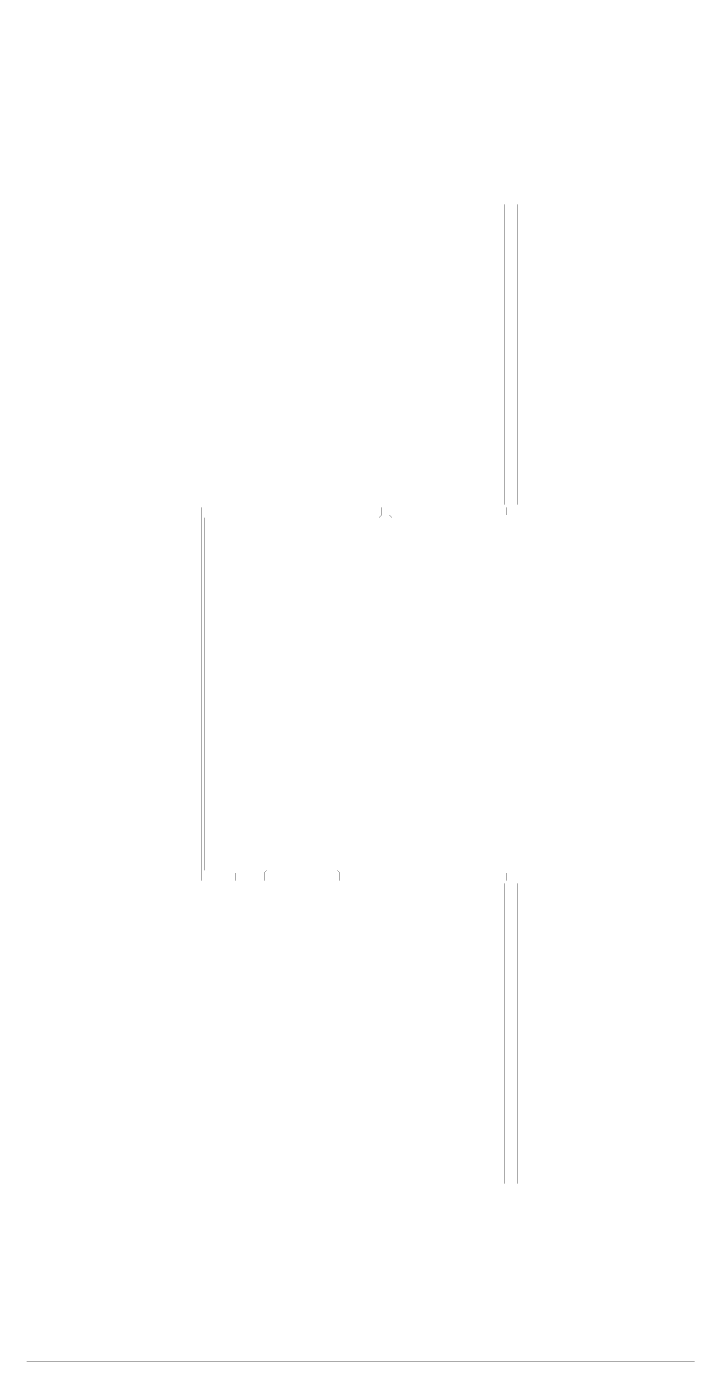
# Model space of a CAD drawing. Header units: metres. Extents: x 0 to 4971, y -4971 to 0.
# Drawn here: x 0 to 2485, y -4971 to 0 of the extents above; entities that cross this region are included whole.
import ezdxf

# ---------------------------------------------------------------- set-up
doc = ezdxf.new("R2010")
doc.units = ezdxf.units.M
doc.layers.add('conductor', color=1, linetype='Continuous')
doc.layers.add('substrate', color=5, linetype='Continuous')

msp = doc.modelspace()

# ---------------------------------------------------------------- linework, layer by layer
at = {"layer": 'conductor', "const_width": 0.5}
msp.add_lwpolyline([(2490.3, -661.5), (2480.6, -661.5), (2470.9, -661.5), (2461.2, -661.5), (2451.4, -661.5), (2441.7, -661.5), (2432, -661.5), (2422.2, -661.5), (2412.5, -661.5), (2402.8, -661.5), (2393.1, -661.5), (2383.3, -661.5), (2373.6, -661.5), (2363.9, -661.5), (2354.1, -661.5), (2344.4, -661.5), (2334.7, -661.5), (2325, -661.5), (2315.2, -661.5), (2305.5, -661.5), (2295.8, -661.5), (2286.1, -661.5), (2276.3, -661.5), (2266.6, -661.5), (2256.9, -661.5), (2247.1, -661.5), (2237.4, -661.5), (2227.7, -661.5), (2218, -661.5), (2208.2, -661.5), (2198.5, -661.5), (2188.8, -661.5), (2179, -661.5), (2169.3, -661.5), (2159.6, -661.5), (2149.9, -661.5), (2140.1, -661.5), (2130.4, -661.5), (2120.7, -661.5), (2111, -661.5), (2101.2, -661.5), (2091.5, -661.5), (2081.8, -661.5), (2072, -661.5), (2062.3, -661.5), (2052.6, -661.5), (2042.9, -661.5), (2033.1, -661.5), (2023.4, -661.5), (2013.7, -661.5), (2003.9, -661.5), (1994.2, -661.5), (1984.5, -661.5), (1974.8, -661.5), (1965, -661.5), (1955.3, -661.5), (1945.6, -661.5), (1935.8, -661.5), (1926.1, -661.5), (1916.4, -661.5), (1906.7, -661.5), (1896.9, -661.5), (1887.2, -661.5), (1877.5, -661.5), (1867.8, -661.5), (1858, -661.5), (1848.3, -661.5), (1838.6, -661.5), (1828.8, -661.5), (1828.8, -671.2), (1828.8, -681), (1828.8, -690.7), (1828.8, -700.4), (1828.8, -710.1), (1828.8, -719.9), (1828.8, -729.6), (1828.8, -739.3), (1828.8, -749), (1828.8, -758.8), (1828.8, -768.5), (1828.8, -778.2), (1828.8, -788), (1828.8, -797.7), (1828.8, -807.4), (1828.8, -817.1), (1828.8, -826.9), (1828.8, -836.6), (1828.8, -846.3), (1828.8, -856.1), (1828.8, -865.8), (1828.8, -875.5), (1828.8, -885.2), (1828.8, -895), (1828.8, -904.7), (1828.8, -914.4), (1828.8, -924.1), (1828.8, -933.9), (1828.8, -943.6), (1828.8, -953.3), (1828.8, -963.1), (1828.8, -972.8), (1828.8, -982.5), (1828.8, -992.2), (1828.8, -1002), (1828.8, -1011.7), (1828.8, -1021.4), (1828.8, -1031.2), (1828.8, -1040.9), (1828.8, -1050.6), (1828.8, -1060.3), (1828.8, -1070.1), (1828.8, -1079.8), (1828.8, -1089.5), (1828.8, -1099.3), (1828.8, -1109), (1828.8, -1118.7), (1828.8, -1128.4), (1828.8, -1138.2), (1828.8, -1147.9), (1828.8, -1157.6), (1828.8, -1167.3), (1828.8, -1177.1), (1828.8, -1186.8), (1828.8, -1196.5), (1828.8, -1206.3), (1828.8, -1216), (1828.8, -1225.7), (1828.8, -1235.4), (1828.8, -1245.2), (1828.8, -1254.9), (1828.8, -1264.6), (1828.8, -1274.4), (1828.8, -1284.1), (1828.8, -1293.8), (1828.8, -1303.5), (1828.8, -1313.3), (1828.8, -1323), (1828.8, -1332.7), (1828.8, -1342.4), (1828.8, -1352.2), (1828.8, -1361.9), (1828.8, -1371.6), (1828.8, -1381.4), (1828.8, -1391.1), (1828.8, -1400.8), (1828.8, -1410.5), (1828.8, -1420.3), (1828.8, -1430), (1828.8, -1439.7), (1828.8, -1449.5), (1828.8, -1459.2), (1828.8, -1468.9), (1828.8, -1478.6), (1828.8, -1488.4), (1828.8, -1498.1), (1828.8, -1507.8), (1828.8, -1517.6), (1828.8, -1527.3), (1828.8, -1537), (1828.8, -1546.7), (1828.8, -1556.5), (1828.8, -1566.2), (1828.8, -1575.9), (1828.8, -1585.6), (1828.8, -1595.4), (1828.8, -1605.1), (1828.8, -1614.8), (1828.8, -1624.6), (1828.8, -1634.3), (1828.8, -1644), (1828.8, -1653.7), (1828.8, -1663.5), (1828.8, -1673.2), (1828.8, -1682.9), (1828.8, -1692.7), (1828.8, -1702.4), (1828.8, -1712.1), (1828.8, -1721.8), (1828.8, -1731.6), (1828.8, -1741.3), (1828.8, -1751), (1828.8, -1760.7), (1828.8, -1770.5), (1828.8, -1780.2), (1819.1, -1789.9), (1809.4, -1789.9), (1799.7, -1789.9), (1789.9, -1789.9), (1789.9, -1799.7), (1789.9, -1809.4), (1789.9, -1819.1), (1780.2, -1828.8), (1770.5, -1828.8), (1760.7, -1828.8), (1751, -1828.8), (1741.3, -1828.8), (1731.6, -1828.8), (1721.8, -1828.8), (1712.1, -1828.8), (1702.4, -1828.8), (1692.7, -1828.8), (1682.9, -1828.8), (1673.2, -1828.8), (1663.5, -1828.8), (1653.7, -1828.8), (1644, -1828.8), (1634.3, -1828.8), (1624.6, -1828.8), (1614.8, -1828.8), (1605.1, -1828.8), (1595.4, -1828.8), (1585.6, -1828.8), (1575.9, -1828.8), (1566.2, -1828.8), (1556.5, -1828.8), (1546.7, -1828.8), (1537, -1828.8), (1527.3, -1828.8), (1517.6, -1828.8), (1507.8, -1828.8), (1498.1, -1828.8), (1488.4, -1828.8), (1478.6, -1828.8), (1468.9, -1828.8), (1459.2, -1828.8), (1449.5, -1828.8), (1439.7, -1828.8), (1430, -1828.8), (1420.3, -1828.8), (1410.5, -1828.8), (1400.8, -1828.8), (1391.1, -1828.8), (1381.4, -1828.8), (1371.6, -1828.8), (1361.9, -1828.8), (1352.2, -1819.1), (1352.2, -1809.4), (1352.2, -1799.7), (1352.2, -1789.9), (1342.4, -1789.9), (1332.7, -1789.9), (1323, -1789.9), (1323, -1799.7), (1323, -1809.4), (1323, -1819.1), (1313.3, -1828.8), (1303.5, -1828.8), (1293.8, -1828.8), (1284.1, -1828.8), (1274.4, -1828.8), (1264.6, -1828.8), (1254.9, -1828.8), (1245.2, -1828.8), (1235.4, -1828.8), (1225.7, -1828.8), (1216, -1828.8), (1206.3, -1828.8), (1196.5, -1828.8), (1186.8, -1828.8), (1177.1, -1828.8), (1167.3, -1828.8), (1157.6, -1828.8), (1147.9, -1828.8), (1138.2, -1828.8), (1128.4, -1828.8), (1118.7, -1828.8), (1109, -1828.8), (1099.3, -1828.8), (1089.5, -1828.8), (1079.8, -1828.8), (1070.1, -1828.8), (1060.3, -1828.8), (1050.6, -1828.8), (1040.9, -1828.8), (1031.2, -1828.8), (1021.4, -1828.8), (1011.7, -1828.8), (1002, -1828.8), (992.2, -1828.8), (982.5, -1828.8), (972.8, -1828.8), (963.1, -1828.8), (953.3, -1828.8), (943.6, -1828.8), (933.9, -1828.8), (924.1, -1828.8), (914.4, -1828.8), (904.7, -1828.8), (895, -1828.8), (885.2, -1828.8), (875.5, -1828.8), (865.8, -1828.8), (856.1, -1828.8), (846.3, -1828.8), (836.6, -1828.8), (826.9, -1828.8), (817.1, -1828.8), (807.4, -1828.8), (797.7, -1828.8), (788, -1828.8), (778.2, -1828.8), (768.5, -1828.8), (758.8, -1828.8), (749, -1828.8), (739.3, -1828.8), (729.6, -1828.8), (719.9, -1828.8), (710.1, -1828.8), (700.4, -1828.8), (690.7, -1828.8), (681, -1828.8), (671.2, -1828.8), (661.5, -1828.8), (661.5, -1838.6), (661.5, -1848.3), (661.5, -1858), (661.5, -1867.8), (661.5, -1877.5), (661.5, -1887.2), (661.5, -1896.9), (661.5, -1906.7), (661.5, -1916.4), (661.5, -1926.1), (661.5, -1935.8), (661.5, -1945.6), (661.5, -1955.3), (661.5, -1965), (661.5, -1974.8), (661.5, -1984.5), (661.5, -1994.2), (661.5, -2003.9), (661.5, -2013.7), (661.5, -2023.4), (661.5, -2033.1), (661.5, -2042.9), (661.5, -2052.6), (661.5, -2062.3), (661.5, -2072), (661.5, -2081.8), (661.5, -2091.5), (661.5, -2101.2), (661.5, -2111), (661.5, -2120.7), (661.5, -2130.4), (661.5, -2140.1), (661.5, -2149.9), (661.5, -2159.6), (661.5, -2169.3), (661.5, -2179), (661.5, -2188.8), (661.5, -2198.5), (661.5, -2208.2), (661.5, -2218), (661.5, -2227.7), (661.5, -2237.4), (661.5, -2247.1), (661.5, -2256.9), (661.5, -2266.6), (661.5, -2276.3), (661.5, -2286.1), (661.5, -2295.8), (661.5, -2305.5), (661.5, -2315.2), (661.5, -2325), (661.5, -2334.7), (661.5, -2344.4), (661.5, -2354.1), (661.5, -2363.9), (661.5, -2373.6), (661.5, -2383.3), (661.5, -2393.1), (661.5, -2402.8), (661.5, -2412.5), (661.5, -2422.2), (661.5, -2432), (661.5, -2441.7), (661.5, -2451.4), (661.5, -2461.2), (661.5, -2470.9), (661.5, -2480.6), (661.5, -2490.3), (661.5, -2500.1), (661.5, -2509.8), (661.5, -2519.5), (661.5, -2529.3), (661.5, -2539), (661.5, -2548.7), (661.5, -2558.4), (661.5, -2568.2), (661.5, -2577.9), (661.5, -2587.6), (661.5, -2597.3), (661.5, -2607.1), (661.5, -2616.8), (661.5, -2626.5), (661.5, -2636.3), (661.5, -2646), (661.5, -2655.7), (661.5, -2665.4), (661.5, -2675.2), (661.5, -2684.9), (661.5, -2694.6), (661.5, -2704.4), (661.5, -2714.1), (661.5, -2723.8), (661.5, -2733.5), (661.5, -2743.3), (661.5, -2753), (661.5, -2762.7), (661.5, -2772.4), (661.5, -2782.2), (661.5, -2791.9), (661.5, -2801.6), (661.5, -2811.4), (661.5, -2821.1), (661.5, -2830.8), (661.5, -2840.5), (661.5, -2850.3), (661.5, -2860), (661.5, -2869.7), (661.5, -2879.5), (661.5, -2889.2), (661.5, -2898.9), (661.5, -2908.6), (661.5, -2918.4), (661.5, -2928.1), (661.5, -2937.8), (661.5, -2947.5), (661.5, -2957.3), (661.5, -2967), (661.5, -2976.7), (661.5, -2986.5), (661.5, -2996.2), (661.5, -3005.9), (661.5, -3015.6), (661.5, -3025.4), (661.5, -3035.1), (661.5, -3044.8), (661.5, -3054.6), (661.5, -3064.3), (661.5, -3074), (661.5, -3083.7), (661.5, -3093.5), (661.5, -3103.2), (661.5, -3112.9), (661.5, -3122.7), (661.5, -3132.4), (661.5, -3142.1), (671.2, -3142.1), (681, -3142.1), (690.7, -3142.1), (700.4, -3142.1), (710.1, -3142.1), (719.9, -3142.1), (729.6, -3142.1), (739.3, -3142.1), (749, -3142.1), (758.8, -3142.1), (768.5, -3142.1), (778.2, -3151.8), (778.2, -3161.6), (778.2, -3171.3), (778.2, -3181), (788, -3181), (797.7, -3181), (807.4, -3181), (807.4, -3171.3), (807.4, -3161.6), (807.4, -3151.8), (817.1, -3142.1), (826.9, -3142.1), (836.6, -3142.1), (846.3, -3142.1), (856.1, -3151.8), (856.1, -3161.6), (856.1, -3171.3), (856.1, -3181), (865.8, -3181), (875.5, -3181), (885.2, -3181), (885.2, -3171.3), (885.2, -3161.6), (885.2, -3151.8), (895, -3142.1), (904.7, -3142.1), (914.4, -3142.1), (924.1, -3142.1), (933.9, -3142.1), (943.6, -3142.1), (953.3, -3142.1), (963.1, -3142.1), (972.8, -3142.1), (982.5, -3142.1), (992.2, -3142.1), (1002, -3142.1), (1011.7, -3142.1), (1021.4, -3142.1), (1031.2, -3142.1), (1040.9, -3142.1), (1050.6, -3142.1), (1060.3, -3142.1), (1070.1, -3142.1), (1079.8, -3142.1), (1089.5, -3142.1), (1099.3, -3142.1), (1109, -3142.1), (1118.7, -3142.1), (1128.4, -3142.1), (1138.2, -3142.1), (1147.9, -3142.1), (1157.6, -3142.1), (1167.3, -3151.8), (1167.3, -3161.6), (1167.3, -3171.3), (1167.3, -3181), (1177.1, -3181), (1186.8, -3181), (1196.5, -3181), (1196.5, -3171.3), (1196.5, -3161.6), (1196.5, -3151.8), (1206.3, -3142.1), (1216, -3142.1), (1225.7, -3142.1), (1235.4, -3142.1), (1245.2, -3142.1), (1254.9, -3142.1), (1264.6, -3142.1), (1274.4, -3142.1), (1284.1, -3142.1), (1293.8, -3142.1), (1303.5, -3142.1), (1313.3, -3142.1), (1323, -3142.1), (1332.7, -3142.1), (1342.4, -3142.1), (1352.2, -3142.1), (1361.9, -3142.1), (1371.6, -3142.1), (1381.4, -3142.1), (1391.1, -3142.1), (1400.8, -3142.1), (1410.5, -3142.1), (1420.3, -3142.1), (1430, -3142.1), (1439.7, -3142.1), (1449.5, -3142.1), (1459.2, -3142.1), (1468.9, -3142.1), (1478.6, -3142.1), (1488.4, -3142.1), (1498.1, -3142.1), (1507.8, -3142.1), (1517.6, -3142.1), (1527.3, -3142.1), (1537, -3142.1), (1546.7, -3142.1), (1556.5, -3142.1), (1566.2, -3142.1), (1575.9, -3142.1), (1585.6, -3142.1), (1595.4, -3142.1), (1605.1, -3142.1), (1614.8, -3142.1), (1624.6, -3142.1), (1634.3, -3142.1), (1644, -3142.1), (1653.7, -3142.1), (1663.5, -3142.1), (1673.2, -3142.1), (1682.9, -3142.1), (1692.7, -3142.1), (1702.4, -3142.1), (1712.1, -3142.1), (1721.8, -3142.1), (1731.6, -3142.1), (1741.3, -3142.1), (1751, -3142.1), (1760.7, -3142.1), (1770.5, -3142.1), (1780.2, -3142.1), (1789.9, -3151.8), (1789.9, -3161.6), (1789.9, -3171.3), (1789.9, -3181), (1799.7, -3181), (1809.4, -3181), (1819.1, -3181), (1828.8, -3190.7), (1828.8, -3200.5), (1828.8, -3210.2), (1828.8, -3219.9), (1828.8, -3229.7), (1828.8, -3239.4), (1828.8, -3249.1), (1828.8, -3258.8), (1828.8, -3268.6), (1828.8, -3278.3), (1828.8, -3288), (1828.8, -3297.8), (1828.8, -3307.5), (1828.8, -3317.2), (1828.8, -3326.9), (1828.8, -3336.7), (1828.8, -3346.4), (1828.8, -3356.1), (1828.8, -3365.8), (1828.8, -3375.6), (1828.8, -3385.3), (1828.8, -3395), (1828.8, -3404.8), (1828.8, -3414.5), (1828.8, -3424.2), (1828.8, -3433.9), (1828.8, -3443.7), (1828.8, -3453.4), (1828.8, -3463.1), (1828.8, -3472.9), (1828.8, -3482.6), (1828.8, -3492.3), (1828.8, -3502), (1828.8, -3511.8), (1828.8, -3521.5), (1828.8, -3531.2), (1828.8, -3541), (1828.8, -3550.7), (1828.8, -3560.4), (1828.8, -3570.1), (1828.8, -3579.9), (1828.8, -3589.6), (1828.8, -3599.3), (1828.8, -3609), (1828.8, -3618.8), (1828.8, -3628.5), (1828.8, -3638.2), (1828.8, -3648), (1828.8, -3657.7), (1828.8, -3667.4), (1828.8, -3677.1), (1828.8, -3686.9), (1828.8, -3696.6), (1828.8, -3706.3), (1828.8, -3716.1), (1828.8, -3725.8), (1828.8, -3735.5), (1828.8, -3745.2), (1828.8, -3755), (1828.8, -3764.7), (1828.8, -3774.4), (1828.8, -3784.1), (1828.8, -3793.9), (1828.8, -3803.6), (1828.8, -3813.3), (1828.8, -3823.1), (1828.8, -3832.8), (1828.8, -3842.5), (1828.8, -3852.2), (1828.8, -3862), (1828.8, -3871.7), (1828.8, -3881.4), (1828.8, -3891.2), (1828.8, -3900.9), (1828.8, -3910.6), (1828.8, -3920.3), (1828.8, -3930.1), (1828.8, -3939.8), (1828.8, -3949.5), (1828.8, -3959.2), (1828.8, -3969), (1828.8, -3978.7), (1828.8, -3988.4), (1828.8, -3998.2), (1828.8, -4007.9), (1828.8, -4017.6), (1828.8, -4027.3), (1828.8, -4037.1), (1828.8, -4046.8), (1828.8, -4056.5), (1828.8, -4066.3), (1828.8, -4076), (1828.8, -4085.7), (1828.8, -4095.4), (1828.8, -4105.2), (1828.8, -4114.9), (1828.8, -4124.6), (1828.8, -4134.4), (1828.8, -4144.1), (1828.8, -4153.8), (1828.8, -4163.5), (1828.8, -4173.3), (1828.8, -4183), (1828.8, -4192.7), (1828.8, -4202.4), (1828.8, -4212.2), (1828.8, -4221.9), (1828.8, -4231.6), (1828.8, -4241.4), (1828.8, -4251.1), (1828.8, -4260.8), (1828.8, -4270.5), (1828.8, -4280.3), (1828.8, -4290), (1828.8, -4299.7), (1828.8, -4309.5), (1838.6, -4309.5), (1848.3, -4309.5), (1858, -4309.5), (1867.8, -4309.5), (1877.5, -4309.5), (1887.2, -4309.5), (1896.9, -4309.5), (1906.7, -4309.5), (1916.4, -4309.5), (1926.1, -4309.5), (1935.8, -4309.5), (1945.6, -4309.5), (1955.3, -4309.5), (1965, -4309.5), (1974.8, -4309.5), (1984.5, -4309.5), (1994.2, -4309.5), (2003.9, -4309.5), (2013.7, -4309.5), (2023.4, -4309.5), (2033.1, -4309.5), (2042.9, -4309.5), (2052.6, -4309.5), (2062.3, -4309.5), (2072, -4309.5), (2081.8, -4309.5), (2091.5, -4309.5), (2101.2, -4309.5), (2111, -4309.5), (2120.7, -4309.5), (2130.4, -4309.5), (2140.1, -4309.5), (2149.9, -4309.5), (2159.6, -4309.5), (2169.3, -4309.5), (2179, -4309.5), (2188.8, -4309.5), (2198.5, -4309.5), (2208.2, -4309.5), (2218, -4309.5), (2227.7, -4309.5), (2237.4, -4309.5), (2247.1, -4309.5), (2256.9, -4309.5), (2266.6, -4309.5), (2276.3, -4309.5), (2286.1, -4309.5), (2295.8, -4309.5), (2305.5, -4309.5), (2315.2, -4309.5), (2325, -4309.5), (2334.7, -4309.5), (2344.4, -4309.5), (2354.1, -4309.5), (2363.9, -4309.5), (2373.6, -4309.5), (2383.3, -4309.5), (2393.1, -4309.5), (2402.8, -4309.5), (2412.5, -4309.5), (2422.2, -4309.5), (2432, -4309.5), (2441.7, -4309.5), (2451.4, -4309.5), (2461.2, -4309.5), (2470.9, -4309.5), (2480.6, -4309.5), (2490.3, -4309.5)], dxfattribs=at)
at = {"layer": 'substrate', "const_width": 0.5}
for points in [[(2490.3, 0), (2480.6, 0), (2470.9, 0), (2461.2, 0), (2451.4, 0), (2441.7, 0), (2432, 0), (2422.2, 0), (2412.5, 0), (2402.8, 0), (2393.1, 0), (2383.3, 0), (2373.6, 0), (2363.9, 0), (2354.1, 0), (2344.4, 0), (2334.7, 0), (2325, 0), (2315.2, 0), (2305.5, 0), (2295.8, 0), (2286.1, 0), (2276.3, 0), (2266.6, 0), (2256.9, 0), (2247.1, 0), (2237.4, 0), (2227.7, 0), (2218, 0), (2208.2, 0), (2198.5, 0), (2188.8, 0), (2179, 0), (2169.3, 0), (2159.6, 0), (2149.9, 0), (2140.1, 0), (2130.4, 0), (2120.7, 0), (2111, 0), (2101.2, 0), (2091.5, 0), (2081.8, 0), (2072, 0), (2062.3, 0), (2052.6, 0), (2042.9, 0), (2033.1, 0), (2023.4, 0), (2013.7, 0), (2003.9, 0), (1994.2, 0), (1984.5, 0), (1974.8, 0), (1965, 0), (1955.3, 0), (1945.6, 0), (1935.8, 0), (1926.1, 0), (1916.4, 0), (1906.7, 0), (1896.9, 0), (1887.2, 0), (1877.5, 0), (1867.8, 0), (1858, 0), (1848.3, 0), (1838.6, 0), (1828.8, 0), (1819.1, 0), (1809.4, 0), (1799.7, 0), (1789.9, 0), (1780.2, 0), (1770.5, 0), (1760.7, 0), (1751, 0), (1741.3, 0), (1731.6, 0), (1721.8, 0), (1712.1, 0), (1702.4, 0), (1692.7, 0), (1682.9, 0), (1673.2, 0), (1663.5, 0), (1653.7, 0), (1644, 0), (1634.3, 0), (1624.6, 0), (1614.8, 0), (1605.1, 0), (1595.4, 0), (1585.6, 0), (1575.9, 0), (1566.2, 0), (1556.5, 0), (1546.7, 0), (1537, 0), (1527.3, 0), (1517.6, 0), (1507.8, 0), (1498.1, 0), (1488.4, 0), (1478.6, 0), (1468.9, 0), (1459.2, 0), (1449.5, 0), (1439.7, 0), (1430, 0), (1420.3, 0), (1410.5, 0), (1400.8, 0), (1391.1, 0), (1381.4, 0), (1371.6, 0), (1361.9, 0), (1352.2, 0), (1342.4, 0), (1332.7, 0), (1323, 0), (1313.3, 0), (1303.5, 0), (1293.8, 0), (1284.1, 0), (1274.4, 0), (1264.6, 0), (1254.9, 0), (1245.2, 0), (1235.4, 0), (1225.7, 0), (1216, 0), (1206.3, 0), (1196.5, 0), (1186.8, 0), (1177.1, 0), (1167.3, 0), (1157.6, 0), (1147.9, 0), (1138.2, 0), (1128.4, 0), (1118.7, 0), (1109, 0), (1099.3, 0), (1089.5, 0), (1079.8, 0), (1070.1, 0), (1060.3, 0), (1050.6, 0), (1040.9, 0), (1031.2, 0), (1021.4, 0), (1011.7, 0), (1002, 0), (992.2, 0), (982.5, 0), (972.8, 0), (963.1, 0), (953.3, 0), (943.6, 0), (933.9, 0), (924.1, 0), (914.4, 0), (904.7, 0), (895, 0), (885.2, 0), (875.5, 0), (865.8, 0), (856.1, 0), (846.3, 0), (836.6, 0), (826.9, 0), (817.1, 0), (807.4, 0), (797.7, 0), (788, 0), (778.2, 0), (768.5, 0), (758.8, 0), (749, 0), (739.3, 0), (729.6, 0), (719.9, 0), (710.1, 0), (700.4, 0), (690.7, 0), (681, 0), (671.2, 0), (661.5, 0), (651.8, 0), (642, 0), (632.3, 0), (622.6, 0), (612.9, 0), (603.1, 0), (593.4, 0), (583.7, 0), (573.9, 0), (564.2, 0), (554.5, 0), (544.8, 0), (535, 0), (525.3, 0), (515.6, 0), (505.9, 0), (496.1, 0), (486.4, 0), (476.7, 0), (466.9, 0), (457.2, 0), (447.5, 0), (437.8, 0), (428, 0), (418.3, 0), (408.6, 0), (398.8, 0), (389.1, 0), (379.4, 0), (369.7, 0), (359.9, 0), (350.2, 0), (340.5, 0), (330.7, 0), (321, 0), (311.3, 0), (301.6, 0), (291.8, 0), (282.1, 0), (272.4, 0), (262.7, 0), (252.9, 0), (243.2, 0), (233.5, 0), (223.7, 0), (214, 0), (204.3, 0), (194.6, 0), (184.8, 0), (175.1, 0), (165.4, 0), (155.6, 0), (145.9, 0), (136.2, 0), (126.5, 0), (116.7, 0), (107, 0), (97.3, 0), (87.6, 0), (77.8, 0), (68.1, 0), (58.4, 0), (48.6, 0), (38.9, 0), (29.2, 0), (19.5, 0), (9.7, 0), (0, 0), (0, -9.7), (0, -19.5), (0, -29.2), (0, -38.9), (0, -48.6), (0, -58.4), (0, -68.1), (0, -77.8), (0, -87.6), (0, -97.3), (0, -107), (0, -116.7), (0, -126.5), (0, -136.2), (0, -145.9), (0, -155.6), (0, -165.4), (0, -175.1), (0, -184.8), (0, -194.6), (0, -204.3), (0, -214), (0, -223.7), (0, -233.5), (0, -243.2), (0, -252.9), (0, -262.7), (0, -272.4), (0, -282.1), (0, -291.8), (0, -301.6), (0, -311.3), (0, -321), (0, -330.7), (0, -340.5), (0, -350.2), (0, -359.9), (0, -369.7), (0, -379.4), (0, -389.1), (0, -398.8), (0, -408.6), (0, -418.3), (0, -428), (0, -437.8), (0, -447.5), (0, -457.2), (0, -466.9), (0, -476.7), (0, -486.4), (0, -496.1), (0, -505.9), (0, -515.6), (0, -525.3), (0, -535), (0, -544.8), (0, -554.5), (0, -564.2), (0, -573.9), (0, -583.7), (0, -593.4), (0, -603.1), (0, -612.9), (0, -622.6), (0, -632.3), (0, -642), (0, -651.8), (0, -661.5), (0, -671.2), (0, -681), (0, -690.7), (0, -700.4), (0, -710.1), (0, -719.9), (0, -729.6), (0, -739.3), (0, -749), (0, -758.8), (0, -768.5), (0, -778.2), (0, -788), (0, -797.7), (0, -807.4), (0, -817.1), (0, -826.9), (0, -836.6), (0, -846.3), (0, -856.1), (0, -865.8), (0, -875.5), (0, -885.2), (0, -895), (0, -904.7), (0, -914.4), (0, -924.1), (0, -933.9), (0, -943.6), (0, -953.3), (0, -963.1), (0, -972.8), (0, -982.5), (0, -992.2), (0, -1002), (0, -1011.7), (0, -1021.4), (0, -1031.2), (0, -1040.9), (0, -1050.6), (0, -1060.3), (0, -1070.1), (0, -1079.8), (0, -1089.5), (0, -1099.3), (0, -1109), (0, -1118.7), (0, -1128.4), (0, -1138.2), (0, -1147.9), (0, -1157.6), (0, -1167.3), (0, -1177.1), (0, -1186.8), (0, -1196.5), (0, -1206.3), (0, -1216), (0, -1225.7), (0, -1235.4), (0, -1245.2), (0, -1254.9), (0, -1264.6), (0, -1274.4), (0, -1284.1), (0, -1293.8), (0, -1303.5), (0, -1313.3), (0, -1323), (0, -1332.7), (0, -1342.4), (0, -1352.2), (0, -1361.9), (0, -1371.6), (0, -1381.4), (0, -1391.1), (0, -1400.8), (0, -1410.5), (0, -1420.3), (0, -1430), (0, -1439.7), (0, -1449.5), (0, -1459.2), (0, -1468.9), (0, -1478.6), (0, -1488.4), (0, -1498.1), (0, -1507.8), (0, -1517.6), (0, -1527.3), (0, -1537), (0, -1546.7), (0, -1556.5), (0, -1566.2), (0, -1575.9), (0, -1585.6), (0, -1595.4), (0, -1605.1), (0, -1614.8), (0, -1624.6), (0, -1634.3), (0, -1644), (0, -1653.7), (0, -1663.5), (0, -1673.2), (0, -1682.9), (0, -1692.7), (0, -1702.4), (0, -1712.1), (0, -1721.8), (0, -1731.6), (0, -1741.3), (0, -1751), (0, -1760.7), (0, -1770.5), (0, -1780.2), (0, -1789.9), (0, -1799.7), (0, -1809.4), (0, -1819.1), (0, -1828.8), (0, -1838.6), (0, -1848.3), (0, -1858), (0, -1867.8), (0, -1877.5), (0, -1887.2), (0, -1896.9), (0, -1906.7), (0, -1916.4), (0, -1926.1), (0, -1935.8), (0, -1945.6), (0, -1955.3), (0, -1965), (0, -1974.8), (0, -1984.5), (0, -1994.2), (0, -2003.9), (0, -2013.7), (0, -2023.4), (0, -2033.1), (0, -2042.9), (0, -2052.6), (0, -2062.3), (0, -2072), (0, -2081.8), (0, -2091.5), (0, -2101.2), (0, -2111), (0, -2120.7), (0, -2130.4), (0, -2140.1), (0, -2149.9), (0, -2159.6), (0, -2169.3), (0, -2179), (0, -2188.8), (0, -2198.5), (0, -2208.2), (0, -2218), (0, -2227.7), (0, -2237.4), (0, -2247.1), (0, -2256.9), (0, -2266.6), (0, -2276.3), (0, -2286.1), (0, -2295.8), (0, -2305.5), (0, -2315.2), (0, -2325), (0, -2334.7), (0, -2344.4), (0, -2354.1), (0, -2363.9), (0, -2373.6), (0, -2383.3), (0, -2393.1), (0, -2402.8), (0, -2412.5), (0, -2422.2), (0, -2432), (0, -2441.7), (0, -2451.4), (0, -2461.2), (0, -2470.9), (0, -2480.6), (0, -2490.3), (0, -2500.1), (0, -2509.8), (0, -2519.5), (0, -2529.3), (0, -2539), (0, -2548.7), (0, -2558.4), (0, -2568.2), (0, -2577.9), (0, -2587.6), (0, -2597.3), (0, -2607.1), (0, -2616.8), (0, -2626.5), (0, -2636.3), (0, -2646), (0, -2655.7), (0, -2665.4), (0, -2675.2), (0, -2684.9), (0, -2694.6), (0, -2704.4), (0, -2714.1), (0, -2723.8), (0, -2733.5), (0, -2743.3), (0, -2753), (0, -2762.7), (0, -2772.4), (0, -2782.2), (0, -2791.9), (0, -2801.6), (0, -2811.4), (0, -2821.1), (0, -2830.8), (0, -2840.5), (0, -2850.3), (0, -2860), (0, -2869.7), (0, -2879.5), (0, -2889.2), (0, -2898.9), (0, -2908.6), (0, -2918.4), (0, -2928.1), (0, -2937.8), (0, -2947.5), (0, -2957.3), (0, -2967), (0, -2976.7), (0, -2986.5), (0, -2996.2), (0, -3005.9), (0, -3015.6), (0, -3025.4), (0, -3035.1), (0, -3044.8), (0, -3054.6), (0, -3064.3), (0, -3074), (0, -3083.7), (0, -3093.5), (0, -3103.2), (0, -3112.9), (0, -3122.7), (0, -3132.4), (0, -3142.1), (0, -3151.8), (0, -3161.6), (0, -3171.3), (0, -3181), (0, -3190.7), (0, -3200.5), (0, -3210.2), (0, -3219.9), (0, -3229.7), (0, -3239.4), (0, -3249.1), (0, -3258.8), (0, -3268.6), (0, -3278.3), (0, -3288), (0, -3297.8), (0, -3307.5), (0, -3317.2), (0, -3326.9), (0, -3336.7), (0, -3346.4), (0, -3356.1), (0, -3365.8), (0, -3375.6), (0, -3385.3), (0, -3395), (0, -3404.8), (0, -3414.5), (0, -3424.2), (0, -3433.9), (0, -3443.7), (0, -3453.4), (0, -3463.1), (0, -3472.9), (0, -3482.6), (0, -3492.3), (0, -3502), (0, -3511.8), (0, -3521.5), (0, -3531.2), (0, -3541), (0, -3550.7), (0, -3560.4), (0, -3570.1), (0, -3579.9), (0, -3589.6), (0, -3599.3), (0, -3609), (0, -3618.8), (0, -3628.5), (0, -3638.2), (0, -3648), (0, -3657.7), (0, -3667.4), (0, -3677.1), (0, -3686.9), (0, -3696.6), (0, -3706.3), (0, -3716.1), (0, -3725.8), (0, -3735.5), (0, -3745.2), (0, -3755), (0, -3764.7), (0, -3774.4), (0, -3784.1), (0, -3793.9), (0, -3803.6), (0, -3813.3), (0, -3823.1), (0, -3832.8), (0, -3842.5), (0, -3852.2), (0, -3862), (0, -3871.7), (0, -3881.4), (0, -3891.2), (0, -3900.9), (0, -3910.6), (0, -3920.3), (0, -3930.1), (0, -3939.8), (0, -3949.5), (0, -3959.2), (0, -3969), (0, -3978.7), (0, -3988.4), (0, -3998.2), (0, -4007.9), (0, -4017.6), (0, -4027.3), (0, -4037.1), (0, -4046.8), (0, -4056.5), (0, -4066.3), (0, -4076), (0, -4085.7), (0, -4095.4), (0, -4105.2), (0, -4114.9), (0, -4124.6), (0, -4134.4), (0, -4144.1), (0, -4153.8), (0, -4163.5), (0, -4173.3), (0, -4183), (0, -4192.7), (0, -4202.4), (0, -4212.2), (0, -4221.9), (0, -4231.6), (0, -4241.4), (0, -4251.1), (0, -4260.8), (0, -4270.5), (0, -4280.3), (0, -4290), (0, -4299.7), (0, -4309.5), (0, -4319.2), (0, -4328.9), (0, -4338.6), (0, -4348.4), (0, -4358.1), (0, -4367.8), (0, -4377.5), (0, -4387.3), (0, -4397), (0, -4406.7), (0, -4416.5), (0, -4426.2), (0, -4435.9), (0, -4445.6), (0, -4455.4), (0, -4465.1), (0, -4474.8), (0, -4484.6), (0, -4494.3), (0, -4504), (0, -4513.7), (0, -4523.5), (0, -4533.2), (0, -4542.9), (0, -4552.7), (0, -4562.4), (0, -4572.1), (0, -4581.8), (0, -4591.6), (0, -4601.3), (0, -4611), (0, -4620.7), (0, -4630.5), (0, -4640.2), (0, -4649.9), (0, -4659.7), (0, -4669.4), (0, -4679.1), (0, -4688.8), (0, -4698.6), (0, -4708.3), (0, -4718), (0, -4727.8), (0, -4737.5), (0, -4747.2), (0, -4756.9), (0, -4766.7), (0, -4776.4), (0, -4786.1), (0, -4795.8), (0, -4805.6), (0, -4815.3), (0, -4825), (0, -4834.8), (0, -4844.5), (0, -4854.2), (0, -4863.9), (0, -4873.7), (0, -4883.4), (0, -4893.1), (0, -4902.9), (0, -4912.6), (0, -4922.3), (0, -4932), (0, -4941.8), (0, -4951.5), (0, -4961.2), (0, -4970.9), (9.7, -4970.9), (19.5, -4970.9), (29.2, -4970.9), (38.9, -4970.9), (48.6, -4970.9), (58.4, -4970.9), (68.1, -4970.9), (77.8, -4970.9), (87.6, -4970.9), (97.3, -4970.9), (107, -4970.9), (116.7, -4970.9), (126.5, -4970.9), (136.2, -4970.9), (145.9, -4970.9), (155.6, -4970.9), (165.4, -4970.9), (175.1, -4970.9), (184.8, -4970.9), (194.6, -4970.9), (204.3, -4970.9), (214, -4970.9), (223.7, -4970.9), (233.5, -4970.9), (243.2, -4970.9), (252.9, -4970.9), (262.7, -4970.9), (272.4, -4970.9), (282.1, -4970.9), (291.8, -4970.9), (301.6, -4970.9), (311.3, -4970.9), (321, -4970.9), (330.7, -4970.9), (340.5, -4970.9), (350.2, -4970.9), (359.9, -4970.9), (369.7, -4970.9), (379.4, -4970.9), (389.1, -4970.9), (398.8, -4970.9), (408.6, -4970.9), (418.3, -4970.9), (428, -4970.9), (437.8, -4970.9), (447.5, -4970.9), (457.2, -4970.9), (466.9, -4970.9), (476.7, -4970.9), (486.4, -4970.9), (496.1, -4970.9), (505.9, -4970.9), (515.6, -4970.9), (525.3, -4970.9), (535, -4970.9), (544.8, -4970.9), (554.5, -4970.9), (564.2, -4970.9), (573.9, -4970.9), (583.7, -4970.9), (593.4, -4970.9), (603.1, -4970.9), (612.9, -4970.9), (622.6, -4970.9), (632.3, -4970.9), (642, -4970.9), (651.8, -4970.9), (661.5, -4970.9), (671.2, -4970.9), (681, -4970.9), (690.7, -4970.9), (700.4, -4970.9), (710.1, -4970.9), (719.9, -4970.9), (729.6, -4970.9), (739.3, -4970.9), (749, -4970.9), (758.8, -4970.9), (768.5, -4970.9), (778.2, -4970.9), (788, -4970.9), (797.7, -4970.9), (807.4, -4970.9), (817.1, -4970.9), (826.9, -4970.9), (836.6, -4970.9), (846.3, -4970.9), (856.1, -4970.9), (865.8, -4970.9), (875.5, -4970.9), (885.2, -4970.9), (895, -4970.9), (904.7, -4970.9), (914.4, -4970.9), (924.1, -4970.9), (933.9, -4970.9), (943.6, -4970.9), (953.3, -4970.9), (963.1, -4970.9), (972.8, -4970.9), (982.5, -4970.9), (992.2, -4970.9), (1002, -4970.9), (1011.7, -4970.9), (1021.4, -4970.9), (1031.2, -4970.9), (1040.9, -4970.9), (1050.6, -4970.9), (1060.3, -4970.9), (1070.1, -4970.9), (1079.8, -4970.9), (1089.5, -4970.9), (1099.3, -4970.9), (1109, -4970.9), (1118.7, -4970.9), (1128.4, -4970.9), (1138.2, -4970.9), (1147.9, -4970.9), (1157.6, -4970.9), (1167.3, -4970.9), (1177.1, -4970.9), (1186.8, -4970.9), (1196.5, -4970.9), (1206.3, -4970.9), (1216, -4970.9), (1225.7, -4970.9), (1235.4, -4970.9), (1245.2, -4970.9), (1254.9, -4970.9), (1264.6, -4970.9), (1274.4, -4970.9), (1284.1, -4970.9), (1293.8, -4970.9), (1303.5, -4970.9), (1313.3, -4970.9), (1323, -4970.9), (1332.7, -4970.9), (1342.4, -4970.9), (1352.2, -4970.9), (1361.9, -4970.9), (1371.6, -4970.9), (1381.4, -4970.9), (1391.1, -4970.9), (1400.8, -4970.9), (1410.5, -4970.9), (1420.3, -4970.9), (1430, -4970.9), (1439.7, -4970.9), (1449.5, -4970.9), (1459.2, -4970.9), (1468.9, -4970.9), (1478.6, -4970.9), (1488.4, -4970.9), (1498.1, -4970.9), (1507.8, -4970.9), (1517.6, -4970.9), (1527.3, -4970.9), (1537, -4970.9), (1546.7, -4970.9), (1556.5, -4970.9), (1566.2, -4970.9), (1575.9, -4970.9), (1585.6, -4970.9), (1595.4, -4970.9), (1605.1, -4970.9), (1614.8, -4970.9), (1624.6, -4970.9), (1634.3, -4970.9), (1644, -4970.9), (1653.7, -4970.9), (1663.5, -4970.9), (1673.2, -4970.9), (1682.9, -4970.9), (1692.7, -4970.9), (1702.4, -4970.9), (1712.1, -4970.9), (1721.8, -4970.9), (1731.6, -4970.9), (1741.3, -4970.9), (1751, -4970.9), (1760.7, -4970.9), (1770.5, -4970.9), (1780.2, -4970.9), (1789.9, -4970.9), (1799.7, -4970.9), (1809.4, -4970.9), (1819.1, -4970.9), (1828.8, -4970.9), (1838.6, -4970.9), (1848.3, -4970.9), (1858, -4970.9), (1867.8, -4970.9), (1877.5, -4970.9), (1887.2, -4970.9), (1896.9, -4970.9), (1906.7, -4970.9), (1916.4, -4970.9), (1926.1, -4970.9), (1935.8, -4970.9), (1945.6, -4970.9), (1955.3, -4970.9), (1965, -4970.9), (1974.8, -4970.9), (1984.5, -4970.9), (1994.2, -4970.9), (2003.9, -4970.9), (2013.7, -4970.9), (2023.4, -4970.9), (2033.1, -4970.9), (2042.9, -4970.9), (2052.6, -4970.9), (2062.3, -4970.9), (2072, -4970.9), (2081.8, -4970.9), (2091.5, -4970.9), (2101.2, -4970.9), (2111, -4970.9), (2120.7, -4970.9), (2130.4, -4970.9), (2140.1, -4970.9), (2149.9, -4970.9), (2159.6, -4970.9), (2169.3, -4970.9), (2179, -4970.9), (2188.8, -4970.9), (2198.5, -4970.9), (2208.2, -4970.9), (2218, -4970.9), (2227.7, -4970.9), (2237.4, -4970.9), (2247.1, -4970.9), (2256.9, -4970.9), (2266.6, -4970.9), (2276.3, -4970.9), (2286.1, -4970.9), (2295.8, -4970.9), (2305.5, -4970.9), (2315.2, -4970.9), (2325, -4970.9), (2334.7, -4970.9), (2344.4, -4970.9), (2354.1, -4970.9), (2363.9, -4970.9), (2373.6, -4970.9), (2383.3, -4970.9), (2393.1, -4970.9), (2402.8, -4970.9), (2412.5, -4970.9), (2422.2, -4970.9), (2432, -4970.9), (2441.7, -4970.9), (2451.4, -4970.9), (2461.2, -4970.9), (2470.9, -4970.9), (2480.6, -4970.9), (2490.3, -4970.9)], [(2490.3, -4319.2), (2480.6, -4319.2), (2470.9, -4319.2), (2461.2, -4319.2), (2451.4, -4319.2), (2441.7, -4319.2), (2432, -4319.2), (2422.2, -4319.2), (2412.5, -4319.2), (2402.8, -4319.2), (2393.1, -4319.2), (2383.3, -4319.2), (2373.6, -4319.2), (2363.9, -4319.2), (2354.1, -4319.2), (2344.4, -4319.2), (2334.7, -4319.2), (2325, -4319.2), (2315.2, -4319.2), (2305.5, -4319.2), (2295.8, -4319.2), (2286.1, -4319.2), (2276.3, -4319.2), (2266.6, -4319.2), (2256.9, -4319.2), (2247.1, -4319.2), (2237.4, -4319.2), (2227.7, -4319.2), (2218, -4319.2), (2208.2, -4319.2), (2198.5, -4319.2), (2188.8, -4319.2), (2179, -4319.2), (2169.3, -4319.2), (2159.6, -4319.2), (2149.9, -4319.2), (2140.1, -4319.2), (2130.4, -4319.2), (2120.7, -4319.2), (2111, -4319.2), (2101.2, -4319.2), (2091.5, -4319.2), (2081.8, -4319.2), (2072, -4319.2), (2062.3, -4319.2), (2052.6, -4319.2), (2042.9, -4319.2), (2033.1, -4319.2), (2023.4, -4319.2), (2013.7, -4319.2), (2003.9, -4319.2), (1994.2, -4319.2), (1984.5, -4319.2), (1974.8, -4319.2), (1965, -4319.2), (1955.3, -4319.2), (1945.6, -4319.2), (1935.8, -4319.2), (1926.1, -4319.2), (1916.4, -4319.2), (1906.7, -4319.2), (1896.9, -4319.2), (1887.2, -4319.2), (1877.5, -4319.2), (1867.8, -4319.2), (1858, -4319.2), (1848.3, -4319.2), (1838.6, -4319.2), (1828.8, -4319.2), (1819.1, -4319.2), (1809.4, -4319.2), (1799.7, -4319.2), (1789.9, -4319.2), (1780.2, -4309.5), (1780.2, -4299.7), (1780.2, -4290), (1780.2, -4280.3), (1780.2, -4270.5), (1780.2, -4260.8), (1780.2, -4251.1), (1780.2, -4241.4), (1780.2, -4231.6), (1780.2, -4221.9), (1780.2, -4212.2), (1780.2, -4202.4), (1780.2, -4192.7), (1780.2, -4183), (1780.2, -4173.3), (1780.2, -4163.5), (1780.2, -4153.8), (1780.2, -4144.1), (1780.2, -4134.4), (1780.2, -4124.6), (1780.2, -4114.9), (1780.2, -4105.2), (1780.2, -4095.4), (1780.2, -4085.7), (1780.2, -4076), (1780.2, -4066.3), (1780.2, -4056.5), (1780.2, -4046.8), (1780.2, -4037.1), (1780.2, -4027.3), (1780.2, -4017.6), (1780.2, -4007.9), (1780.2, -3998.2), (1780.2, -3988.4), (1780.2, -3978.7), (1780.2, -3969), (1780.2, -3959.2), (1780.2, -3949.5), (1780.2, -3939.8), (1780.2, -3930.1), (1780.2, -3920.3), (1780.2, -3910.6), (1780.2, -3900.9), (1780.2, -3891.2), (1780.2, -3881.4), (1780.2, -3871.7), (1780.2, -3862), (1780.2, -3852.2), (1780.2, -3842.5), (1780.2, -3832.8), (1780.2, -3823.1), (1780.2, -3813.3), (1780.2, -3803.6), (1780.2, -3793.9), (1780.2, -3784.1), (1780.2, -3774.4), (1780.2, -3764.7), (1780.2, -3755), (1780.2, -3745.2), (1780.2, -3735.5), (1780.2, -3725.8), (1780.2, -3716.1), (1780.2, -3706.3), (1780.2, -3696.6), (1780.2, -3686.9), (1780.2, -3677.1), (1780.2, -3667.4), (1780.2, -3657.7), (1780.2, -3648), (1780.2, -3638.2), (1780.2, -3628.5), (1780.2, -3618.8), (1780.2, -3609), (1780.2, -3599.3), (1780.2, -3589.6), (1780.2, -3579.9), (1780.2, -3570.1), (1780.2, -3560.4), (1780.2, -3550.7), (1780.2, -3541), (1780.2, -3531.2), (1780.2, -3521.5), (1780.2, -3511.8), (1780.2, -3502), (1780.2, -3492.3), (1780.2, -3482.6), (1780.2, -3472.9), (1780.2, -3463.1), (1780.2, -3453.4), (1780.2, -3443.7), (1780.2, -3433.9), (1780.2, -3424.2), (1780.2, -3414.5), (1780.2, -3404.8), (1780.2, -3395), (1780.2, -3385.3), (1780.2, -3375.6), (1780.2, -3365.8), (1780.2, -3356.1), (1780.2, -3346.4), (1780.2, -3336.7), (1780.2, -3326.9), (1780.2, -3317.2), (1780.2, -3307.5), (1780.2, -3297.8), (1780.2, -3288), (1780.2, -3278.3), (1780.2, -3268.6), (1780.2, -3258.8), (1780.2, -3249.1), (1780.2, -3239.4), (1780.2, -3229.7), (1780.2, -3219.9), (1780.2, -3210.2), (1780.2, -3200.5), (1780.2, -3190.7), (1770.5, -3190.7), (1760.7, -3190.7), (1751, -3190.7), (1741.3, -3190.7), (1731.6, -3190.7), (1721.8, -3190.7), (1712.1, -3190.7), (1702.4, -3190.7), (1692.7, -3190.7), (1682.9, -3190.7), (1673.2, -3190.7), (1663.5, -3190.7), (1653.7, -3190.7), (1644, -3190.7), (1634.3, -3190.7), (1624.6, -3190.7), (1614.8, -3190.7), (1605.1, -3190.7), (1595.4, -3190.7), (1585.6, -3190.7), (1575.9, -3190.7), (1566.2, -3190.7), (1556.5, -3190.7), (1546.7, -3190.7), (1537, -3190.7), (1527.3, -3190.7), (1517.6, -3190.7), (1507.8, -3190.7), (1498.1, -3190.7), (1488.4, -3190.7), (1478.6, -3190.7), (1468.9, -3190.7), (1459.2, -3190.7), (1449.5, -3190.7), (1439.7, -3190.7), (1430, -3190.7), (1420.3, -3190.7), (1410.5, -3190.7), (1400.8, -3190.7), (1391.1, -3190.7), (1381.4, -3190.7), (1371.6, -3190.7), (1361.9, -3190.7), (1352.2, -3190.7), (1342.4, -3190.7), (1332.7, -3190.7), (1323, -3190.7), (1313.3, -3190.7), (1303.5, -3190.7), (1293.8, -3190.7), (1284.1, -3190.7), (1274.4, -3190.7), (1264.6, -3190.7), (1254.9, -3190.7), (1245.2, -3190.7), (1235.4, -3190.7), (1225.7, -3190.7), (1216, -3190.7), (1206.3, -3190.7), (1196.5, -3190.7), (1186.8, -3190.7), (1177.1, -3190.7), (1167.3, -3190.7), (1157.6, -3190.7), (1147.9, -3190.7), (1138.2, -3190.7), (1128.4, -3190.7), (1118.7, -3190.7), (1109, -3190.7), (1099.3, -3190.7), (1089.5, -3190.7), (1079.8, -3190.7), (1070.1, -3190.7), (1060.3, -3190.7), (1050.6, -3190.7), (1040.9, -3190.7), (1031.2, -3190.7), (1021.4, -3190.7), (1011.7, -3190.7), (1002, -3190.7), (992.2, -3190.7), (982.5, -3190.7), (972.8, -3190.7), (963.1, -3190.7), (953.3, -3190.7), (943.6, -3190.7), (933.9, -3190.7), (924.1, -3190.7), (914.4, -3190.7), (904.7, -3190.7), (895, -3190.7), (885.2, -3190.7), (875.5, -3190.7), (865.8, -3190.7), (856.1, -3190.7), (846.3, -3190.7), (836.6, -3190.7), (826.9, -3190.7), (817.1, -3190.7), (807.4, -3190.7), (797.7, -3190.7), (788, -3190.7), (778.2, -3190.7), (768.5, -3190.7), (758.8, -3190.7), (749, -3190.7), (739.3, -3190.7), (729.6, -3190.7), (719.9, -3190.7), (710.1, -3190.7), (700.4, -3190.7), (690.7, -3190.7), (681, -3190.7), (671.2, -3190.7), (661.5, -3190.7), (651.8, -3181), (651.8, -3171.3), (651.8, -3161.6), (651.8, -3151.8), (651.8, -3142.1), (651.8, -3132.4), (651.8, -3122.7), (651.8, -3112.9), (651.8, -3103.2), (651.8, -3093.5), (651.8, -3083.7), (651.8, -3074), (651.8, -3064.3), (651.8, -3054.6), (651.8, -3044.8), (651.8, -3035.1), (651.8, -3025.4), (651.8, -3015.6), (651.8, -3005.9), (651.8, -2996.2), (651.8, -2986.5), (651.8, -2976.7), (651.8, -2967), (651.8, -2957.3), (651.8, -2947.5), (651.8, -2937.8), (651.8, -2928.1), (651.8, -2918.4), (651.8, -2908.6), (651.8, -2898.9), (651.8, -2889.2), (651.8, -2879.5), (651.8, -2869.7), (651.8, -2860), (651.8, -2850.3), (651.8, -2840.5), (651.8, -2830.8), (651.8, -2821.1), (651.8, -2811.4), (651.8, -2801.6), (651.8, -2791.9), (651.8, -2782.2), (651.8, -2772.4), (651.8, -2762.7), (651.8, -2753), (651.8, -2743.3), (651.8, -2733.5), (651.8, -2723.8), (651.8, -2714.1), (651.8, -2704.4), (651.8, -2694.6), (651.8, -2684.9), (651.8, -2675.2), (651.8, -2665.4), (651.8, -2655.7), (651.8, -2646), (651.8, -2636.3), (651.8, -2626.5), (651.8, -2616.8), (651.8, -2607.1), (651.8, -2597.3), (651.8, -2587.6), (651.8, -2577.9), (651.8, -2568.2), (651.8, -2558.4), (651.8, -2548.7), (651.8, -2539), (651.8, -2529.3), (651.8, -2519.5), (651.8, -2509.8), (651.8, -2500.1), (651.8, -2490.3), (651.8, -2480.6), (651.8, -2470.9), (651.8, -2461.2), (651.8, -2451.4), (651.8, -2441.7), (651.8, -2432), (651.8, -2422.2), (651.8, -2412.5), (651.8, -2402.8), (651.8, -2393.1), (651.8, -2383.3), (651.8, -2373.6), (651.8, -2363.9), (651.8, -2354.1), (651.8, -2344.4), (651.8, -2334.7), (651.8, -2325), (651.8, -2315.2), (651.8, -2305.5), (651.8, -2295.8), (651.8, -2286.1), (651.8, -2276.3), (651.8, -2266.6), (651.8, -2256.9), (651.8, -2247.1), (651.8, -2237.4), (651.8, -2227.7), (651.8, -2218), (651.8, -2208.2), (651.8, -2198.5), (651.8, -2188.8), (651.8, -2179), (651.8, -2169.3), (651.8, -2159.6), (651.8, -2149.9), (651.8, -2140.1), (651.8, -2130.4), (651.8, -2120.7), (651.8, -2111), (651.8, -2101.2), (651.8, -2091.5), (651.8, -2081.8), (651.8, -2072), (651.8, -2062.3), (651.8, -2052.6), (651.8, -2042.9), (651.8, -2033.1), (651.8, -2023.4), (651.8, -2013.7), (651.8, -2003.9), (651.8, -1994.2), (651.8, -1984.5), (651.8, -1974.8), (651.8, -1965), (651.8, -1955.3), (651.8, -1945.6), (651.8, -1935.8), (651.8, -1926.1), (651.8, -1916.4), (651.8, -1906.7), (651.8, -1896.9), (651.8, -1887.2), (651.8, -1877.5), (651.8, -1867.8), (651.8, -1858), (651.8, -1848.3), (651.8, -1838.6), (651.8, -1828.8), (651.8, -1819.1), (651.8, -1809.4), (651.8, -1799.7), (651.8, -1789.9), (661.5, -1780.2), (671.2, -1780.2), (681, -1780.2), (690.7, -1780.2), (700.4, -1780.2), (710.1, -1780.2), (719.9, -1780.2), (729.6, -1780.2), (739.3, -1780.2), (749, -1780.2), (758.8, -1780.2), (768.5, -1780.2), (778.2, -1780.2), (788, -1780.2), (797.7, -1780.2), (807.4, -1780.2), (817.1, -1780.2), (826.9, -1780.2), (836.6, -1780.2), (846.3, -1780.2), (856.1, -1780.2), (865.8, -1780.2), (875.5, -1780.2), (885.2, -1780.2), (895, -1780.2), (904.7, -1780.2), (914.4, -1780.2), (924.1, -1780.2), (933.9, -1780.2), (943.6, -1780.2), (953.3, -1780.2), (963.1, -1780.2), (972.8, -1780.2), (982.5, -1780.2), (992.2, -1780.2), (1002, -1780.2), (1011.7, -1780.2), (1021.4, -1780.2), (1031.2, -1780.2), (1040.9, -1780.2), (1050.6, -1780.2), (1060.3, -1780.2), (1070.1, -1780.2), (1079.8, -1780.2), (1089.5, -1780.2), (1099.3, -1780.2), (1109, -1780.2), (1118.7, -1780.2), (1128.4, -1780.2), (1138.2, -1780.2), (1147.9, -1780.2), (1157.6, -1780.2), (1167.3, -1780.2), (1177.1, -1780.2), (1186.8, -1780.2), (1196.5, -1780.2), (1206.3, -1780.2), (1216, -1780.2), (1225.7, -1780.2), (1235.4, -1780.2), (1245.2, -1780.2), (1254.9, -1780.2), (1264.6, -1780.2), (1274.4, -1780.2), (1284.1, -1780.2), (1293.8, -1780.2), (1303.5, -1780.2), (1313.3, -1780.2), (1323, -1780.2), (1332.7, -1780.2), (1342.4, -1780.2), (1352.2, -1780.2), (1361.9, -1780.2), (1371.6, -1780.2), (1381.4, -1780.2), (1391.1, -1780.2), (1400.8, -1780.2), (1410.5, -1780.2), (1420.3, -1780.2), (1430, -1780.2), (1439.7, -1780.2), (1449.5, -1780.2), (1459.2, -1780.2), (1468.9, -1780.2), (1478.6, -1780.2), (1488.4, -1780.2), (1498.1, -1780.2), (1507.8, -1780.2), (1517.6, -1780.2), (1527.3, -1780.2), (1537, -1780.2), (1546.7, -1780.2), (1556.5, -1780.2), (1566.2, -1780.2), (1575.9, -1780.2), (1585.6, -1780.2), (1595.4, -1780.2), (1605.1, -1780.2), (1614.8, -1780.2), (1624.6, -1780.2), (1634.3, -1780.2), (1644, -1780.2), (1653.7, -1780.2), (1663.5, -1780.2), (1673.2, -1780.2), (1682.9, -1780.2), (1692.7, -1780.2), (1702.4, -1780.2), (1712.1, -1780.2), (1721.8, -1780.2), (1731.6, -1780.2), (1741.3, -1780.2), (1751, -1780.2), (1760.7, -1780.2), (1770.5, -1780.2), (1780.2, -1780.2), (1780.2, -1770.5), (1780.2, -1760.7), (1780.2, -1751), (1780.2, -1741.3), (1780.2, -1731.6), (1780.2, -1721.8), (1780.2, -1712.1), (1780.2, -1702.4), (1780.2, -1692.7), (1780.2, -1682.9), (1780.2, -1673.2), (1780.2, -1663.5), (1780.2, -1653.7), (1780.2, -1644), (1780.2, -1634.3), (1780.2, -1624.6), (1780.2, -1614.8), (1780.2, -1605.1), (1780.2, -1595.4), (1780.2, -1585.6), (1780.2, -1575.9), (1780.2, -1566.2), (1780.2, -1556.5), (1780.2, -1546.7), (1780.2, -1537), (1780.2, -1527.3), (1780.2, -1517.6), (1780.2, -1507.8), (1780.2, -1498.1), (1780.2, -1488.4), (1780.2, -1478.6), (1780.2, -1468.9), (1780.2, -1459.2), (1780.2, -1449.5), (1780.2, -1439.7), (1780.2, -1430), (1780.2, -1420.3), (1780.2, -1410.5), (1780.2, -1400.8), (1780.2, -1391.1), (1780.2, -1381.4), (1780.2, -1371.6), (1780.2, -1361.9), (1780.2, -1352.2), (1780.2, -1342.4), (1780.2, -1332.7), (1780.2, -1323), (1780.2, -1313.3), (1780.2, -1303.5), (1780.2, -1293.8), (1780.2, -1284.1), (1780.2, -1274.4), (1780.2, -1264.6), (1780.2, -1254.9), (1780.2, -1245.2), (1780.2, -1235.4), (1780.2, -1225.7), (1780.2, -1216), (1780.2, -1206.3), (1780.2, -1196.5), (1780.2, -1186.8), (1780.2, -1177.1), (1780.2, -1167.3), (1780.2, -1157.6), (1780.2, -1147.9), (1780.2, -1138.2), (1780.2, -1128.4), (1780.2, -1118.7), (1780.2, -1109), (1780.2, -1099.3), (1780.2, -1089.5), (1780.2, -1079.8), (1780.2, -1070.1), (1780.2, -1060.3), (1780.2, -1050.6), (1780.2, -1040.9), (1780.2, -1031.2), (1780.2, -1021.4), (1780.2, -1011.7), (1780.2, -1002), (1780.2, -992.2), (1780.2, -982.5), (1780.2, -972.8), (1780.2, -963.1), (1780.2, -953.3), (1780.2, -943.6), (1780.2, -933.9), (1780.2, -924.1), (1780.2, -914.4), (1780.2, -904.7), (1780.2, -895), (1780.2, -885.2), (1780.2, -875.5), (1780.2, -865.8), (1780.2, -856.1), (1780.2, -846.3), (1780.2, -836.6), (1780.2, -826.9), (1780.2, -817.1), (1780.2, -807.4), (1780.2, -797.7), (1780.2, -788), (1780.2, -778.2), (1780.2, -768.5), (1780.2, -758.8), (1780.2, -749), (1780.2, -739.3), (1780.2, -729.6), (1780.2, -719.9), (1780.2, -710.1), (1780.2, -700.4), (1780.2, -690.7), (1780.2, -681), (1780.2, -671.2), (1780.2, -661.5), (1789.9, -651.8), (1799.7, -651.8), (1809.4, -651.8), (1819.1, -651.8), (1828.8, -651.8), (1838.6, -651.8), (1848.3, -651.8), (1858, -651.8), (1867.8, -651.8), (1877.5, -651.8), (1887.2, -651.8), (1896.9, -651.8), (1906.7, -651.8), (1916.4, -651.8), (1926.1, -651.8), (1935.8, -651.8), (1945.6, -651.8), (1955.3, -651.8), (1965, -651.8), (1974.8, -651.8), (1984.5, -651.8), (1994.2, -651.8), (2003.9, -651.8), (2013.7, -651.8), (2023.4, -651.8), (2033.1, -651.8), (2042.9, -651.8), (2052.6, -651.8), (2062.3, -651.8), (2072, -651.8), (2081.8, -651.8), (2091.5, -651.8), (2101.2, -651.8), (2111, -651.8), (2120.7, -651.8), (2130.4, -651.8), (2140.1, -651.8), (2149.9, -651.8), (2159.6, -651.8), (2169.3, -651.8), (2179, -651.8), (2188.8, -651.8), (2198.5, -651.8), (2208.2, -651.8), (2218, -651.8), (2227.7, -651.8), (2237.4, -651.8), (2247.1, -651.8), (2256.9, -651.8), (2266.6, -651.8), (2276.3, -651.8), (2286.1, -651.8), (2295.8, -651.8), (2305.5, -651.8), (2315.2, -651.8), (2325, -651.8), (2334.7, -651.8), (2344.4, -651.8), (2354.1, -651.8), (2363.9, -651.8), (2373.6, -651.8), (2383.3, -651.8), (2393.1, -651.8), (2402.8, -651.8), (2412.5, -651.8), (2422.2, -651.8), (2432, -651.8), (2441.7, -651.8), (2451.4, -651.8), (2461.2, -651.8), (2470.9, -651.8), (2480.6, -651.8), (2490.3, -651.8)]]:
    msp.add_lwpolyline(points, dxfattribs=at)

doc.saveas('drawing.dxf')
